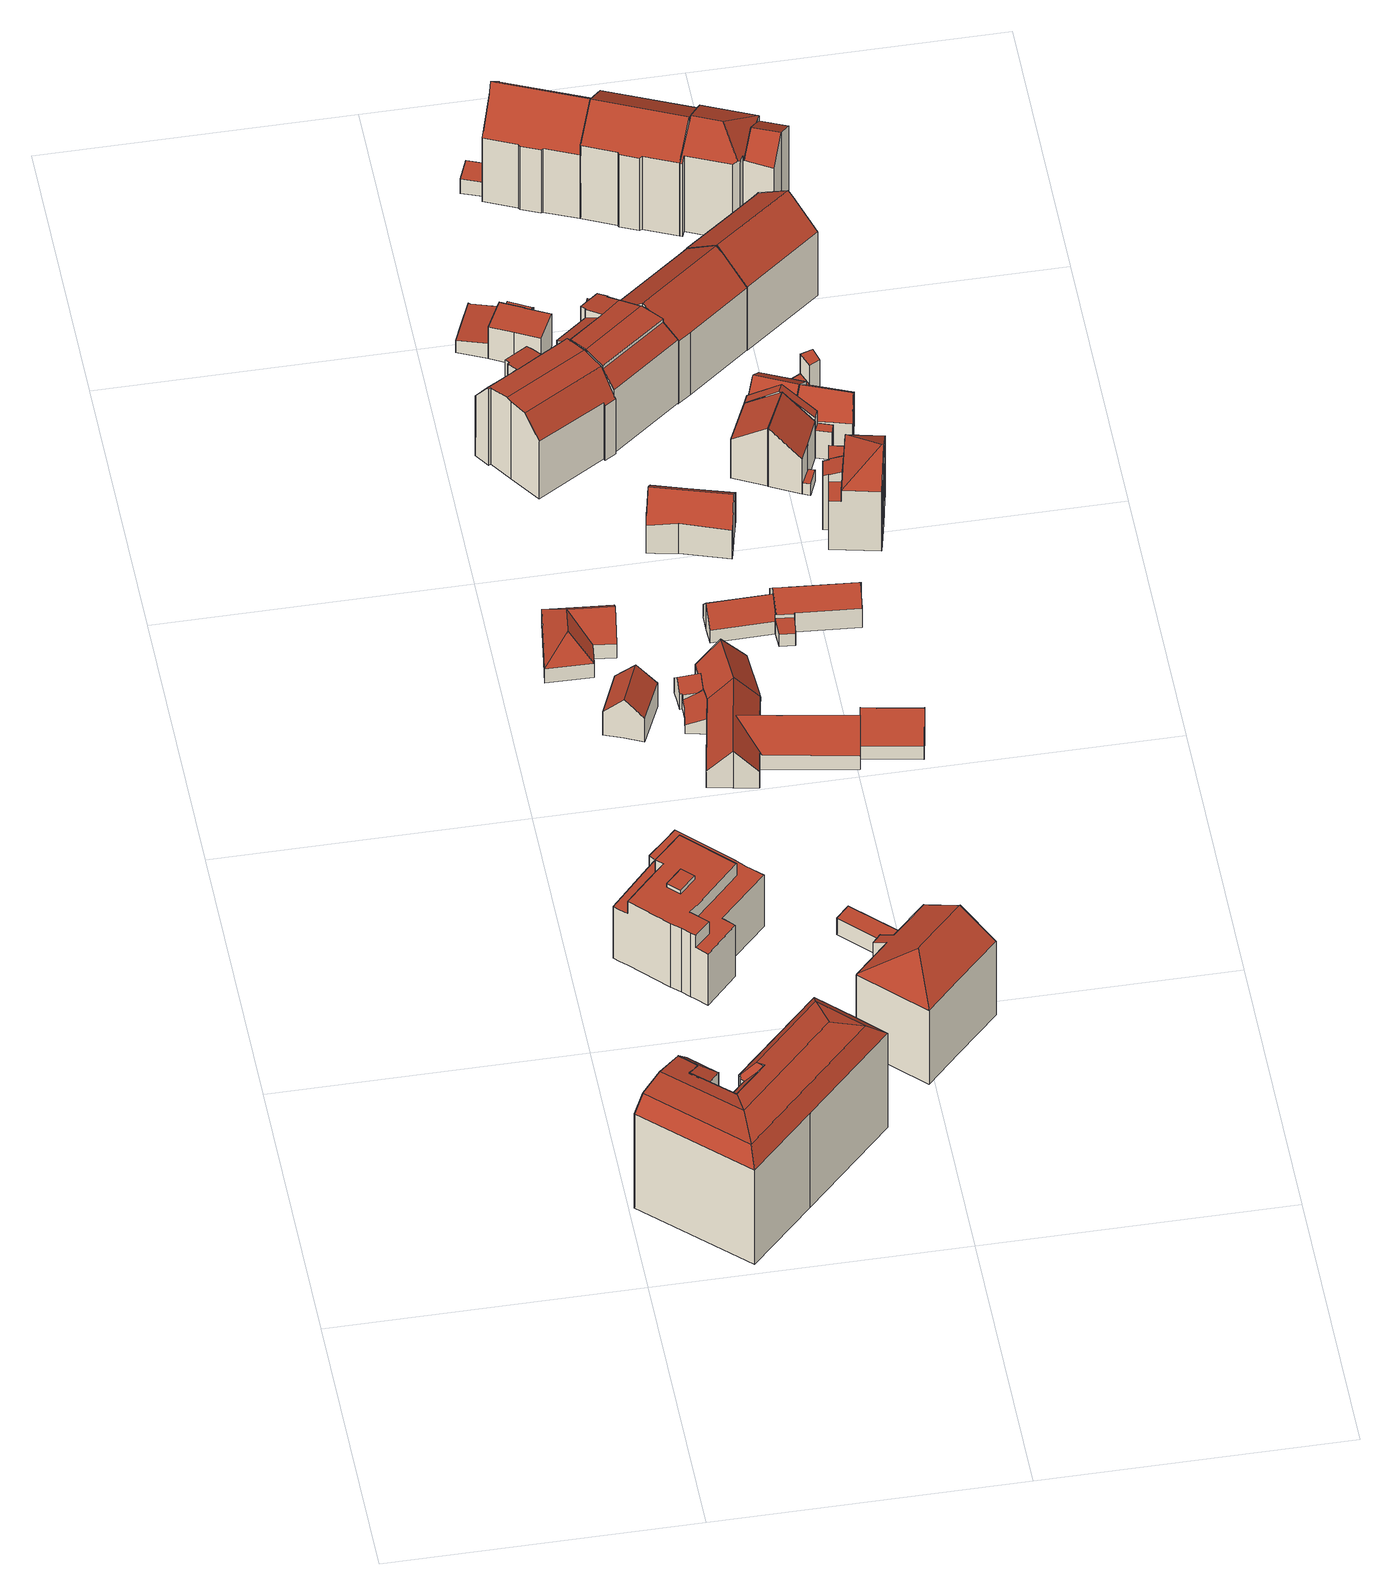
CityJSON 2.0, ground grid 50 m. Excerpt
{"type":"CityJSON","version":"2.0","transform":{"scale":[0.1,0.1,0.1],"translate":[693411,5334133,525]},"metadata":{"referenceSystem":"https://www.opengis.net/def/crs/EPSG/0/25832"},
"CityObjects":{
"building1":{"type":"Building","attributes":{"Gemeindeschluessel":"09162000","HoeheDach":"550.540","HoeheGrund":"527.041","Methode":"2000","NiedrigsteTraufeDesGebaeudes":"547.230","Geometrietyp2DReferenz":"3000","function":"31001_9998","roofType":"3400","measuredHeight":23.5,"storeysAboveGround":5},"geometry":[{"type":"MultiSurface","lod":"2","boundaries":[[[0,1,2,3]],[[4,5,6,7]],[[8,9,10,11,12,13,14,15,16,17,0,3,18]],[[19,20,21,22]],[[14,13,23,24,25]],[[26,24,23,27,7]],[[28,29,30,31]],[[16,15,32,33,34]],[[28,6,5,35,36,37,29]],[[3,2,38,18]],[[9,39,30,29,37,21,20,10]],[[40,41,19,22,35,4]],[[35,5,4]],[[13,12,42,27,23]],[[6,43,26,7]],[[44,45,2,1,46]],[[47,8,18,38]],[[19,41,11,10,20]],[[36,22,21,37]],[[46,34,33,48,44]],[[32,25,24,26,48,33]],[[1,0,17,46]],[[49,44,48,43,6,28]],[[8,47,39,9]],[[44,49,45]],[[14,25,32,15]],[[12,11,41,40,42]],[[35,22,36]],[[46,17,16,34]],[[30,39,47,31]],[[26,43,48]],[[45,49,28,31]],[[4,7,27,42,40]],[[47,38,2,45,31]]],"semantics":{"surfaces":[{"type":"WallSurface"},{"type":"GroundSurface"},{"type":"RoofSurface"}],"values":[0,0,1,2,0,2,2,0,2,0,0,2,0,0,0,2,0,0,0,2,2,0,2,0,2,0,0,0,0,2,0,2,2,2]}}]},
"building2":{"type":"Building","attributes":{"Gemeindeschluessel":"09162000","HoeheDach":"542.220","HoeheGrund":"527.710","Methode":"2000","NiedrigsteTraufeDesGebaeudes":"538.760","Geometrietyp2DReferenz":"3000","function":"31001_9998","roofType":"1000","measuredHeight":14.51,"storeysAboveGround":5},"geometry":[{"type":"MultiSurface","lod":"2","boundaries":[[[50,51,52,53,54,55]],[[56,57,58,59]],[[60,61,62,63]],[[64,65,66,67]],[[62,61,68,69]],[[70,71,72,73,74,65,64]],[[75,69,68,76]],[[77,78,79,80,81,82]],[[83,84,85,86]],[[87,88,89,90,83,86,56,59,91,92,93,94,73,72,95,96,97,98,99,100,79,78,77,52,51,50]],[[94,101,74,73]],[[53,52,77,82]],[[93,92,91,59,58,102,103,104]],[[105,66,65,74,101,104,103,102,58,57,85,84,106,107,108],[76,60,63,75]],[[109,110,111,105,108,88,87,50,55]],[[76,68,61,60]],[[80,79,100,112]],[[96,95,113,114,115,97]],[[116,98,97,115]],[[63,62,69,75]],[[115,114,113,71,70,64,67,111,110,109,55,54,53,82,81,80,112,117,116]],[[86,85,57,56]],[[113,95,72,71]],[[67,66,105,111]],[[99,98,116,117,112,100]],[[93,104,101,94]],[[108,107,106,84,83,90,89,88]]],"semantics":{"surfaces":[{"type":"WallSurface"},{"type":"RoofSurface"},{"type":"GroundSurface"}],"values":[0,0,0,0,1,0,0,0,0,1,0,0,0,1,0,0,0,0,0,0,2,0,0,0,0,0,0]}}]},
"building3":{"type":"Building","attributes":{"Gemeindeschluessel":"09162000","HoeheDach":"533.888","HoeheGrund":"525.730","Methode":"1000","NiedrigsteTraufeDesGebaeudes":"530.699","Geometrietyp2DReferenz":"3000","function":"31001_1000","roofType":"3100","measuredHeight":8.16,"storeysAboveGround":1},"geometry":[{"type":"MultiSurface","lod":"2","boundaries":[[[118,119,120,121]],[[122,123,124,118,121,125]],[[126,127,124,123]],[[123,122,125,128,129,126]],[[124,127,119,118]],[[119,127,126,129,128,120]],[[125,121,120,128]]],"semantics":{"surfaces":[{"type":"RoofSurface"},{"type":"WallSurface"},{"type":"GroundSurface"}],"values":[0,1,1,2,0,1,1]}}]},
"building4":{"type":"Building","attributes":{"name":"Üblacker Häusl","Gemeindeschluessel":"09162000","HoeheDach":"532.219","HoeheGrund":"525.440","Methode":"1000","NiedrigsteTraufeDesGebaeudes":"528.357","Geometrietyp2DReferenz":"3000","function":"31001_1000","roofType":"3200","measuredHeight":6.78,"storeysAboveGround":2},"geometry":[{"type":"MultiSurface","lod":"2","boundaries":[[[130,131,132,133,134,135]],[[136,137,138,139,140]],[[141,142,137,136]],[[138,143,144,145,146,132]],[[137,147,144,143,138]],[[146,145,148,149,133,132]],[[147,150,151,148,145,144]],[[151,150,142,141,135,134,133,149,148]],[[140,139,138,132,131,130]],[[136,140,130]],[[150,147,137,142]],[[141,136,130,135]]],"semantics":{"surfaces":[{"type":"WallSurface"},{"type":"RoofSurface"},{"type":"GroundSurface"}],"values":[0,1,0,1,1,0,0,2,1,1,0,0]}}]},
"building5":{"type":"Building","attributes":{"Gemeindeschluessel":"09162000","HoeheDach":"530.764","HoeheGrund":"525.730","Methode":"2000","NiedrigsteTraufeDesGebaeudes":"527.517","Geometrietyp2DReferenz":"3000","function":"51009_1610","roofType":"2100","measuredHeight":5.03},"geometry":[{"type":"MultiSurface","lod":"2","boundaries":[[[152,153,154,155,156,157]],[[158,159,160]],[[154,161,162,158,160,163,164,155]],[[158,162,165]],[[155,164,166,156]],[[167,168,169,170,163,160,159]],[[163,170,171,172,166,164]],[[173,174,175,165,162,161,176]],[[177,178,179,180,181,182]],[[168,167,180,179]],[[157,156,166,172]],[[183,184,175,174]],[[178,177,185,183,174,173,176,153,152,157,172,171,170,169,168,179]],[[176,161,154,153]],[[185,177,182,186,184,183]],[[186,182,181,180,167,159,158,165,175,184]]],"semantics":{"surfaces":[{"type":"WallSurface"},{"type":"RoofSurface"},{"type":"GroundSurface"}],"values":[0,0,1,0,1,0,0,0,0,0,0,0,2,0,0,1]}}]},
"building6":{"type":"Building","attributes":{"Gemeindeschluessel":"09162000","HoeheDach":"546.657","HoeheGrund":"527.030","Methode":"1000","NiedrigsteTraufeDesGebaeudes":"541.598","Geometrietyp2DReferenz":"3000","function":"31001_9998","roofType":"3200","measuredHeight":19.63,"storeysAboveGround":6},"geometry":[{"type":"MultiSurface","lod":"2","boundaries":[[[187,188,189,190,191,192,193,194,195,196,197,198,199,200,201]],[[202,203,201,200,199,204]],[[197,205,206,198]],[[207,208,209,210,192,191,190,189]],[[188,211,207,189]],[[188,187,201,203,212,211]],[[193,192,210,213,214,194]],[[211,215,208,207]],[[216,205,197,196,195,217]],[[198,206,204,199]],[[215,218,202,204,206,205,216,217,214,213,210,209,208]],[[211,212,203,202,218,215]],[[194,214,217,195]]],"semantics":{"surfaces":[{"type":"GroundSurface"},{"type":"WallSurface"},{"type":"RoofSurface"}],"values":[0,1,1,1,1,1,1,2,1,1,2,2,1]}}]},
"building7":{"type":"Building","attributes":{"Gemeindeschluessel":"09162000","HoeheDach":"530.745","HoeheGrund":"527.150","Methode":"1000","NiedrigsteTraufeDesGebaeudes":"530.745","Geometrietyp2DReferenz":"3000","function":"31001_2000","roofType":"1000","measuredHeight":3.6},"geometry":[{"type":"MultiSurface","lod":"2","boundaries":[[[219,220,221,222]],[[223,224,221,220]],[[219,225,226,223,220]],[[226,227,224,223]],[[228,222,221,224,227]],[[225,219,222,228,227,226]]],"semantics":{"surfaces":[{"type":"WallSurface"},{"type":"GroundSurface"},{"type":"RoofSurface"}],"values":[0,0,1,0,2,0]}}]},
"building8":{"type":"Building","attributes":{"Gemeindeschluessel":"09162000","HoeheDach":"542.871","HoeheGrund":"526.031","Methode":"2000","NiedrigsteTraufeDesGebaeudes":"537.784","Geometrietyp2DReferenz":"3000","function":"31001_1000","roofType":"3100","measuredHeight":16.84,"storeysAboveGround":3},"geometry":[{"type":"MultiSurface","lod":"2","boundaries":[[[229,230,231,232]],[[233,234,235,236]],[[237,238,239,240,241]],[[242,243,244,245]],[[246,238,237]],[[247,248,249,250,251,252]],[[253,254,255]],[[242,245,256,253,255,246,237,257,258]],[[259,260,230,229]],[[261,256,245,244,262,263]],[[241,257,237]],[[264,265,266,248,247]],[[243,242,258,267]],[[253,256,261]],[[268,233,236,252,251,239,238,254]],[[232,231,269,270]],[[268,254,253,261,263]],[[265,264,235,234,262,244,243,267,271,272,273,259,229,232,270]],[[255,254,238,246]],[[260,259,273,250,249]],[[272,271,257,241,240]],[[262,234,233,268,263]],[[257,271,267,258]],[[266,265,270,269]],[[266,269,231,230,260,249,248]],[[273,272,240,239,251,250]],[[235,264,247,252,236]]],"semantics":{"surfaces":[{"type":"WallSurface"},{"type":"RoofSurface"},{"type":"GroundSurface"}],"values":[0,0,1,0,0,1,0,1,0,0,0,0,0,0,1,0,1,2,0,0,0,0,0,0,1,0,0]}}]},
"building9":{"type":"Building","attributes":{"Gemeindeschluessel":"09162000","HoeheDach":"529.143","HoeheGrund":"525.800","Methode":"2000","NiedrigsteTraufeDesGebaeudes":"528.364","Geometrietyp2DReferenz":"3000","function":"31001_9998","roofType":"1000","measuredHeight":3.34,"storeysAboveGround":1},"geometry":[{"type":"MultiSurface","lod":"2","boundaries":[[[274,275,276,277,278,279,280]],[[281,276,275,282]],[[282,275,274,283]],[[277,276,281,284,285,278]],[[283,274,280,286]],[[282,283,286,287,285,284,281]],[[280,279,278,285,287,286]]],"semantics":{"surfaces":[{"type":"RoofSurface"},{"type":"WallSurface"},{"type":"GroundSurface"}],"values":[0,1,1,1,1,2,1]}}]},
"building10":{"type":"Building","attributes":{"Gemeindeschluessel":"09162000","HoeheDach":"533.691","HoeheGrund":"525.916","Methode":"2000","NiedrigsteTraufeDesGebaeudes":"528.949","Geometrietyp2DReferenz":"3000","function":"31001_3065","roofType":"3100","measuredHeight":7.78,"storeysAboveGround":1},"geometry":[{"type":"MultiSurface","lod":"2","boundaries":[[[288,289,290,291]],[[292,293,294,295]],[[296,297,298,299]],[[300,301,302,303,304,305,306,307,297,308]],[[309,310,311,312]],[[313,314,300,308]],[[315,316,317,318,319,320]],[[321,295,294,322,323]],[[291,310,309,324,288]],[[299,298,290,289]],[[325,326,327,328]],[[313,308,297,296]],[[302,301,329,323,322]],[[302,322,294,293,303]],[[312,311,315,320]],[[306,305,327,326,317,316]],[[330,328,327,305,304]],[[301,300,314,331,329]],[[329,331,332,321,323]],[[306,291,290,298,297,307]],[[318,317,326,325]],[[321,332,331,314,313,296,299,289,288,324,309,312,320,319,318,325,328,330,292,295]],[[293,292,330,304,303]],[[291,306,316,315,311,310]]],"semantics":{"surfaces":[{"type":"WallSurface"},{"type":"RoofSurface"},{"type":"GroundSurface"}],"values":[0,0,0,1,0,0,0,0,0,0,0,0,1,1,0,1,0,0,0,1,0,2,0,1]}}]},
"building11":{"type":"Building","attributes":{"Gemeindeschluessel":"09162000","HoeheDach":"532.690","HoeheGrund":"525.760","Methode":"2000","NiedrigsteTraufeDesGebaeudes":"528.670","Geometrietyp2DReferenz":"3000","function":"31001_1000","roofType":"1000","measuredHeight":6.93,"storeysAboveGround":1},"geometry":[{"type":"MultiSurface","lod":"2","boundaries":[[[333,334,335,281,282]],[[336,337,338,339,340,341,342]],[[343,344,345,346]],[[346,345,347,348]],[[283,349,333,282]],[[334,333,341,340]],[[350,347,345,344,342,341,333,349]],[[340,339,351,335,334]],[[336,342,344,343]],[[348,347,350,352]],[[348,352,283,282,281,353,338,337,336,343,346]],[[281,335,351,353]],[[353,351,339,338]],[[352,350,349,283]]],"semantics":{"surfaces":[{"type":"WallSurface"},{"type":"RoofSurface"},{"type":"GroundSurface"}],"values":[0,0,0,0,0,0,1,1,0,0,2,0,0,0]}}]},
"building12":{"type":"Building","attributes":{"Gemeindeschluessel":"09162000","HoeheDach":"528.672","HoeheGrund":"525.896","Methode":"2000","NiedrigsteTraufeDesGebaeudes":"528.672","Geometrietyp2DReferenz":"3000","function":"51009_1610","roofType":"1000","measuredHeight":2.78},"geometry":[{"type":"MultiSurface","lod":"2","boundaries":[[[354,339,355,356]],[[356,355,357,358]],[[359,354,356,358]],[[359,360,339,354]],[[357,355,339,360]],[[358,357,360,359]]],"semantics":{"surfaces":[{"type":"WallSurface"},{"type":"GroundSurface"},{"type":"RoofSurface"}],"values":[0,0,1,0,2,0]}}]},
"building13":{"type":"Building","attributes":{"Gemeindeschluessel":"09162000","HoeheDach":"531.641","HoeheGrund":"525.830","Methode":"1000","NiedrigsteTraufeDesGebaeudes":"528.480","Geometrietyp2DReferenz":"3000","function":"31001_1000","roofType":"3100","measuredHeight":5.81,"storeysAboveGround":1},"geometry":[{"type":"MultiSurface","lod":"2","boundaries":[[[361,362,363,364,365,366]],[[367,368,369,370]],[[363,362,371,372,367,370,364]],[[362,361,373,371]],[[366,365,369,368]],[[371,373,374,372]],[[372,374,368,367]],[[370,369,365,364]],[[373,361,366,368,374]]],"semantics":{"surfaces":[{"type":"WallSurface"},{"type":"GroundSurface"},{"type":"RoofSurface"}],"values":[0,0,1,0,2,0,0,0,2]}}]},
"building14":{"type":"Building","attributes":{"Gemeindeschluessel":"09162000","HoeheDach":"535.910","HoeheGrund":"526.020","Methode":"1000","NiedrigsteTraufeDesGebaeudes":"531.924","Geometrietyp2DReferenz":"3000","function":"31001_9998","roofType":"3100","measuredHeight":9.89,"storeysAboveGround":2},"geometry":[{"type":"MultiSurface","lod":"2","boundaries":[[[375,376,377,378,379,380]],[[381,382,383,384]],[[385,386,387,388]],[[384,383,389,390]],[[390,389,391,392]],[[393,394,382,381]],[[395,396,394,393,397,398]],[[392,399,400,385,388,401,380,379,378,398,397,393,381,384,390]],[[378,377,395,398]],[[401,388,387,402,375,380]],[[403,400,399,392,391,404]],[[402,387,386,403,404,396,395,377,376,375]],[[400,403,386,385]],[[404,391,389,383,382,394,396]]],"semantics":{"surfaces":[{"type":"WallSurface"},{"type":"GroundSurface"},{"type":"RoofSurface"}],"values":[0,0,0,0,0,0,0,1,0,0,0,2,0,2]}}]},
"building15":{"type":"Building","attributes":{"Gemeindeschluessel":"09162000","HoeheDach":"543.410","HoeheGrund":"526.010","Methode":"2000","NiedrigsteTraufeDesGebaeudes":"539.625","Geometrietyp2DReferenz":"3000","function":"31001_1000","roofType":"3100","measuredHeight":17.4,"storeysAboveGround":3},"geometry":[{"type":"MultiSurface","lod":"2","boundaries":[[[405,406,407,408,409,410]],[[259,411,412,413,414,415]],[[416,417,418,419]],[[420,259,415,421,406,405,273]],[[422,409,408,423,424,425,419,418]],[[426,427,428,429]],[[410,409,422,430,431]],[[429,428,432,433,434,435,272]],[[436,437,438,439]],[[407,440,413,412,441,423,408]],[[434,433,437,436]],[[426,431,430,427]],[[440,407,406,421]],[[433,432,430,422,418,417,438,437]],[[427,430,432,428]],[[411,259,420,273,442,443,272,435,434,436,439,416,419,425,424,423,441,412]],[[443,442,273,405,410,431,426,429,272]],[[415,414,413,440,421]],[[439,438,417,416]]],"semantics":{"surfaces":[{"type":"RoofSurface"},{"type":"WallSurface"},{"type":"GroundSurface"}],"values":[0,1,1,1,1,0,0,1,1,1,1,1,1,0,1,2,1,0,1]}}]},
"building16":{"type":"Building","attributes":{"Gemeindeschluessel":"09162000","HoeheDach":"528.780","HoeheGrund":"525.741","Methode":"2000","NiedrigsteTraufeDesGebaeudes":"528.780","Geometrietyp2DReferenz":"3000","function":"31001_2000","roofType":"1000","measuredHeight":3.04,"storeysAboveGround":1},"geometry":[{"type":"MultiSurface","lod":"2","boundaries":[[[444,445,446,447]],[[448,449,445,444]],[[447,450,448,444]],[[445,449,451,446]],[[447,446,451,450]],[[450,451,449,448]]],"semantics":{"surfaces":[{"type":"WallSurface"},{"type":"GroundSurface"},{"type":"RoofSurface"}],"values":[0,0,1,2,0,0]}}]},
"building17":{"type":"Building","attributes":{"Gemeindeschluessel":"09162000","HoeheDach":"531.723","HoeheGrund":"526.110","Methode":"1000","NiedrigsteTraufeDesGebaeudes":"528.887","Geometrietyp2DReferenz":"3000","function":"51009_1610","roofType":"2100","measuredHeight":5.61},"geometry":[{"type":"MultiSurface","lod":"2","boundaries":[[[452,453,454,455,456,457]],[[456,458,459,457]],[[455,460,458,456]],[[457,459,461,452]],[[453,462,463,454]],[[459,458,460,463,462,461]],[[452,461,462,453]],[[454,463,460,455]]],"semantics":{"surfaces":[{"type":"GroundSurface"},{"type":"WallSurface"},{"type":"RoofSurface"}],"values":[0,1,1,1,1,2,1,1]}}]},
"building18":{"type":"Building","attributes":{"Gemeindeschluessel":"09162000","HoeheDach":"528.136","HoeheGrund":"525.790","Methode":"1000","NiedrigsteTraufeDesGebaeudes":"528.136","Geometrietyp2DReferenz":"3000","function":"31001_2000","roofType":"1000","measuredHeight":2.35},"geometry":[{"type":"MultiSurface","lod":"2","boundaries":[[[464,465,466,467]],[[468,469,464,467]],[[468,470,471,469]],[[466,465,471,470]],[[469,471,465,464]],[[467,466,470,468]]],"semantics":{"surfaces":[{"type":"WallSurface"},{"type":"GroundSurface"},{"type":"RoofSurface"}],"values":[0,1,0,2,0,0]}}]},
"building19":{"type":"Building","attributes":{"Gemeindeschluessel":"09162000","HoeheDach":"528.518","HoeheGrund":"525.850","Methode":"1000","NiedrigsteTraufeDesGebaeudes":"528.107","Geometrietyp2DReferenz":"3000","function":"31001_2000","roofType":"1000","measuredHeight":2.67},"geometry":[{"type":"MultiSurface","lod":"2","boundaries":[[[472,473,474,475,476]],[[477,478,479,480,481]],[[473,481,480,474]],[[481,473,472,477]],[[476,475,474,480,479,478]],[[477,472,476,478]]],"semantics":{"surfaces":[{"type":"RoofSurface"},{"type":"GroundSurface"},{"type":"WallSurface"}],"values":[0,1,2,2,2,2]}}]},
"building20":{"type":"Building","attributes":{"Gemeindeschluessel":"09162000","HoeheDach":"532.795","HoeheGrund":"525.870","Methode":"1000","NiedrigsteTraufeDesGebaeudes":"528.518","Geometrietyp2DReferenz":"3000","function":"31001_1000","roofType":"3100","measuredHeight":6.92,"storeysAboveGround":1},"geometry":[{"type":"MultiSurface","lod":"2","boundaries":[[[482,483,484,485,486,487,488]],[[489,490,491,492]],[[493,494,495,496,497,498]],[[485,484,499,500]],[[483,482,501,502]],[[503,504,493,498]],[[505,506,491,490,507,508,495,494]],[[509,510,511,492,491,506]],[[508,507,512,513,496,495]],[[514,510,509,515,488,487]],[[512,507,490,489]],[[499,502,501,504,503,500]],[[489,492,511,510,514,487,486,485,500,503,498,497,496,513,512]],[[482,488,515,509,506,505,494,493,504,501]],[[484,483,502,499]]],"semantics":{"surfaces":[{"type":"WallSurface"},{"type":"RoofSurface"},{"type":"GroundSurface"}],"values":[0,0,0,0,0,0,1,0,0,0,0,0,2,1,1]}}]},
"building21":{"type":"Building","attributes":{"Gemeindeschluessel":"09162000","HoeheDach":"545.510","HoeheGrund":"525.624","Methode":"2000","NiedrigsteTraufeDesGebaeudes":"539.157","Geometrietyp2DReferenz":"3000","function":"31001_1000","roofType":"3100","measuredHeight":19.89,"storeysAboveGround":5},"geometry":[{"type":"MultiSurface","lod":"2","boundaries":[[[516,517,518,519,520,521,522,523,524,525]],[[521,526,527,528,529,522]],[[530,525,524,531]],[[532,533,534,535,536,537,538,539,540,541,530,531]],[[535,527,526,536]],[[537,520,519,538]],[[541,516,525,530]],[[539,518,517,540]],[[531,524,523,532]],[[536,526,521,520,537]],[[533,529,528,534]],[[532,523,522,529,533]],[[538,519,518,539]],[[534,528,527,535]],[[540,517,516,541]]],"semantics":{"surfaces":[{"type":"RoofSurface"},{"type":"WallSurface"},{"type":"GroundSurface"}],"values":[0,0,1,2,1,1,1,1,1,1,1,1,1,1,1]}}]},
"building22":{"type":"Building","attributes":{"Gemeindeschluessel":"09162000","HoeheDach":"544.142","HoeheGrund":"525.700","Methode":"1000","NiedrigsteTraufeDesGebaeudes":"539.069","Geometrietyp2DReferenz":"3000","function":"31001_1000","roofType":"3100","measuredHeight":18.44,"storeysAboveGround":4},"geometry":[{"type":"MultiSurface","lod":"2","boundaries":[[[542,543,544,545]],[[546,547,548,549,550,551]],[[546,551,552]],[[553,554,555,556]],[[557,542,545,558,559,560,553,556,561,562,563,550,549,548]],[[564,565,566,563,562,561]],[[556,555,564,561]],[[545,544,567,558]],[[567,552,551,566,565,564,555,554,568,569]],[[557,570,543,542]],[[559,569,568,560]],[[548,547,570,557]],[[558,567,569,559]],[[563,566,551,550]],[[544,543,570,547,546,552,567]],[[560,568,554,553]]],"semantics":{"surfaces":[{"type":"WallSurface"},{"type":"RoofSurface"},{"type":"GroundSurface"}],"values":[0,0,1,0,2,0,0,0,1,0,0,0,0,0,1,0]}}]},
"building23":{"type":"Building","attributes":{"Gemeindeschluessel":"09162000","HoeheDach":"538.531","HoeheGrund":"526.060","Methode":"2000","NiedrigsteTraufeDesGebaeudes":"534.365","Geometrietyp2DReferenz":"3000","function":"31001_1000","roofType":"2100","measuredHeight":12.47},"geometry":[{"type":"MultiSurface","lod":"2","boundaries":[[[571,572,573,574]],[[575,574,573,576]],[[577,578,575,576]],[[577,572,571,578]],[[578,571,574,575]],[[577,576,573,572]]],"semantics":{"surfaces":[{"type":"WallSurface"},{"type":"RoofSurface"},{"type":"GroundSurface"}],"values":[0,0,0,0,1,2]}}]},
"building24":{"type":"Building","attributes":{"Gemeindeschluessel":"09162000","HoeheDach":"538.494","HoeheGrund":"525.860","Methode":"2000","NiedrigsteTraufeDesGebaeudes":"533.510","Geometrietyp2DReferenz":"3000","function":"31001_1000","roofType":"2100","measuredHeight":12.63,"storeysAboveGround":3},"geometry":[{"type":"MultiSurface","lod":"2","boundaries":[[[579,580,571,581]],[[582,583,580,579]],[[581,571,584,585]],[[585,584,586,587]],[[580,583,586,584,571]],[[587,586,583,582]],[[582,579,581,585,587]]],"semantics":{"surfaces":[{"type":"WallSurface"},{"type":"RoofSurface"},{"type":"GroundSurface"}],"values":[0,0,0,0,1,0,2]}}]},
"building25":{"type":"Building","attributes":{"Gemeindeschluessel":"09162000","HoeheDach":"528.349","HoeheGrund":"525.911","Methode":"2000","NiedrigsteTraufeDesGebaeudes":"528.349","Geometrietyp2DReferenz":"3000","function":"31001_2000","roofType":"1000","measuredHeight":2.44},"geometry":[{"type":"MultiSurface","lod":"2","boundaries":[[[588,589,590,591]],[[587,590,589,592]],[[582,587,592,593]],[[582,591,590,587]],[[593,588,591,582]],[[592,589,588,593]]],"semantics":{"surfaces":[{"type":"RoofSurface"},{"type":"WallSurface"},{"type":"GroundSurface"}],"values":[0,1,2,1,1,1]}}]},
"building26":{"type":"Building","attributes":{"Gemeindeschluessel":"09162000","HoeheDach":"538.520","HoeheGrund":"525.920","Methode":"2000","NiedrigsteTraufeDesGebaeudes":"534.367","Geometrietyp2DReferenz":"3000","function":"31001_1000","roofType":"3100","measuredHeight":12.6},"geometry":[{"type":"MultiSurface","lod":"2","boundaries":[[[594,595,596,597,598,599]],[[599,598,600,574]],[[601,574,600,602]],[[603,581,585,595,594,599,574,601]],[[585,581,603,601,602,604,605,606]],[[598,597,605,604,602,600]],[[606,596,595,585]],[[605,597,596,606]]],"semantics":{"surfaces":[{"type":"RoofSurface"},{"type":"WallSurface"},{"type":"GroundSurface"}],"values":[0,0,1,1,2,1,1,1]}}]},
"building27":{"type":"Building","attributes":{"Gemeindeschluessel":"09162000","HoeheDach":"535.459","HoeheGrund":"525.910","Methode":"1000","NiedrigsteTraufeDesGebaeudes":"532.647","Geometrietyp2DReferenz":"3000","function":"31001_1000","roofType":"3100","measuredHeight":9.55,"storeysAboveGround":3},"geometry":[{"type":"MultiSurface","lod":"2","boundaries":[[[607,608,609,610]],[[611,607,610,612,613]],[[602,613,612,614]],[[605,611,613,602]],[[612,610,609,615,616,614]],[[611,605,617,618,608,607]],[[615,609,608,618]],[[617,605,602,614,616,615,618]]],"semantics":{"surfaces":[{"type":"RoofSurface"},{"type":"WallSurface"},{"type":"GroundSurface"}],"values":[0,0,1,1,1,1,1,2]}}]},
"building28":{"type":"Building","attributes":{"Gemeindeschluessel":"09162000","HoeheDach":"542.930","HoeheGrund":"525.930","Methode":"2000","NiedrigsteTraufeDesGebaeudes":"536.410","Geometrietyp2DReferenz":"3000","function":"31001_1000","roofType":"3200","measuredHeight":17,"storeysAboveGround":4},"geometry":[{"type":"MultiSurface","lod":"2","boundaries":[[[619,620,621,622]],[[623,624,625,626]],[[627,628,629,630]],[[631,632,624,623]],[[633,634,620,619]],[[631,635,636,637,632]],[[633,638,639,640,641,634]],[[642,643,641,640]],[[622,621,644,645]],[[646,647,648,649,650,651,652]],[[631,623,626,638,633,619,622,645,647,646,635]],[[653,642,640,639]],[[634,641,643,629,628,644,621,620]],[[654,655,656,651,650]],[[638,626,625,655,654,653,639]],[[625,624,632,637,656,655]],[[656,637,636,652,651]],[[630,649,648,627]],[[647,645,644,628,627,648]],[[646,652,636,635]],[[654,650,649,630,629,643,642,653]]],"semantics":{"surfaces":[{"type":"WallSurface"},{"type":"GroundSurface"},{"type":"RoofSurface"}],"values":[0,0,0,0,0,0,0,0,0,0,1,2,2,2,0,2,2,2,0,0,0]}}]},
"building29":{"type":"Building","attributes":{"Gemeindeschluessel":"09162000","HoeheDach":"545.501","HoeheGrund":"525.620","Methode":"1000","NiedrigsteTraufeDesGebaeudes":"541.213","Geometrietyp2DReferenz":"3000","function":"31001_1000","roofType":"3100","measuredHeight":19.88,"storeysAboveGround":5},"geometry":[{"type":"MultiSurface","lod":"2","boundaries":[[[657,658,659,660]],[[657,660,661,662,663,664,665,666,537,667,536,535,668]],[[665,669,670,666]],[[663,671,672,664]],[[670,669,672,671,673,674,521,675]],[[675,521,526,536,667,537]],[[668,676,658,657]],[[673,662,661,660,659,674]],[[662,673,671,663]],[[536,526,677,535]],[[535,677,676,668]],[[674,659,658,676,677,526,521]],[[666,670,675,537]],[[664,672,669,665]]],"semantics":{"surfaces":[{"type":"WallSurface"},{"type":"GroundSurface"},{"type":"RoofSurface"}],"values":[0,1,0,0,2,0,0,0,0,0,0,2,0,0]}}]},
"building30":{"type":"Building","attributes":{"Gemeindeschluessel":"09162000","HoeheDach":"531.841","HoeheGrund":"525.841","Methode":"3220","NiedrigsteTraufeDesGebaeudes":"531.841","Geometrietyp2DReferenz":"3000","function":"31001_2000","roofType":"9999","measuredHeight":6},"geometry":[{"type":"MultiSurface","lod":"2","boundaries":[[[678,679,680,681]],[[682,683,684,679,678]],[[684,683,685,686]],[[682,678,681,687]],[[679,684,686,680]],[[681,680,686,685,687]],[[683,682,687,685]]],"semantics":{"surfaces":[{"type":"WallSurface"},{"type":"RoofSurface"},{"type":"GroundSurface"}],"values":[0,1,0,0,0,2,0]}}]},
"building31":{"type":"Building","attributes":{"Gemeindeschluessel":"09162000","HoeheDach":"527.776","HoeheGrund":"525.842","Methode":"2000","NiedrigsteTraufeDesGebaeudes":"527.517","Geometrietyp2DReferenz":"3000","function":"31001_2000","roofType":"1000","measuredHeight":1.93},"geometry":[{"type":"MultiSurface","lod":"2","boundaries":[[[688,689,690,691]],[[692,691,690,693]],[[693,690,689,694]],[[694,695,692,693]],[[688,695,694,689]],[[695,688,691,692]]],"semantics":{"surfaces":[{"type":"RoofSurface"},{"type":"WallSurface"},{"type":"GroundSurface"}],"values":[0,1,1,2,1,1]}}]},
"building32":{"type":"Building","attributes":{"Gemeindeschluessel":"09162000","HoeheDach":"535.723","HoeheGrund":"525.890","Methode":"1000","NiedrigsteTraufeDesGebaeudes":"532.104","Geometrietyp2DReferenz":"3000","function":"31001_1000","roofType":"3100","measuredHeight":9.83,"storeysAboveGround":3},"geometry":[{"type":"MultiSurface","lod":"2","boundaries":[[[696,697,698,699,700,701,702,703,704]],[[705,706,707,708,618,709]],[[707,706,710,711]],[[606,696,704,605]],[[700,712,713,714,711,710,715,701]],[[702,701,715,710,706,705,709,716,703]],[[714,713,712,717,718,719,606,605,720,618,708,707,711]],[[704,703,716,709,618,720,605]],[[712,700,699,717]],[[719,718,717,699,698,697,696,606]]],"semantics":{"surfaces":[{"type":"RoofSurface"},{"type":"WallSurface"},{"type":"GroundSurface"}],"values":[0,1,1,1,1,0,2,1,1,1]}}]},
"building33":{"type":"Building","attributes":{"Gemeindeschluessel":"09162000","HoeheDach":"527.620","HoeheGrund":"525.842","Methode":"2000","NiedrigsteTraufeDesGebaeudes":"527.620","Geometrietyp2DReferenz":"3000","function":"31001_2000","roofType":"1000","measuredHeight":1.78},"geometry":[{"type":"MultiSurface","lod":"2","boundaries":[[[694,721,722,723]],[[724,722,721,725]],[[726,724,725,695]],[[723,726,695,694]],[[724,726,723,722]],[[695,725,721,694]]],"semantics":{"surfaces":[{"type":"WallSurface"},{"type":"RoofSurface"},{"type":"GroundSurface"}],"values":[0,1,0,2,0,0]}}]},
"building34":{"type":"Building","attributes":{"Gemeindeschluessel":"09162000","HoeheDach":"531.847","HoeheGrund":"525.847","Methode":"3220","NiedrigsteTraufeDesGebaeudes":"531.847","Geometrietyp2DReferenz":"3000","function":"31001_2000","roofType":"9999","measuredHeight":6},"geometry":[{"type":"MultiSurface","lod":"2","boundaries":[[[727,728,729,730]],[[727,730,731,723]],[[730,729,732,731]],[[728,727,723,726]],[[729,728,726,732]],[[731,732,726,723]]],"semantics":{"surfaces":[{"type":"RoofSurface"},{"type":"WallSurface"},{"type":"GroundSurface"}],"values":[0,1,1,1,1,2]}}]},
"building35":{"type":"Building","attributes":{"Gemeindeschluessel":"09162000","HoeheDach":"544.150","HoeheGrund":"525.600","Methode":"1000","NiedrigsteTraufeDesGebaeudes":"539.229","Geometrietyp2DReferenz":"3000","function":"31001_1000","roofType":"3100","measuredHeight":18.55,"storeysAboveGround":4},"geometry":[{"type":"MultiSurface","lod":"2","boundaries":[[[733,734,735,736]],[[736,735,737,738]],[[739,740,741,742]],[[743,744,745,746]],[[747,748,551,749]],[[750,737,735,734,741,740,751]],[[747,749,752,753,739,742,733,736,738,743,746]],[[746,745,748,747]],[[742,741,734,733]],[[744,743,738,737]],[[551,748,745,744,737,750]],[[752,749,551,750,751,753]],[[753,751,740,739]]],"semantics":{"surfaces":[{"type":"WallSurface"},{"type":"RoofSurface"},{"type":"GroundSurface"}],"values":[0,0,0,0,0,1,2,0,0,0,1,0,0]}}]},
"building36":{"type":"Building","attributes":{"Gemeindeschluessel":"09162000","HoeheDach":"545.230","HoeheGrund":"525.610","Methode":"2000","NiedrigsteTraufeDesGebaeudes":"540.843","Geometrietyp2DReferenz":"3000","function":"31001_1000","roofType":"3200","measuredHeight":19.62,"storeysAboveGround":5},"geometry":[{"type":"MultiSurface","lod":"2","boundaries":[[[754,755,756,757,758,759]],[[760,761,762,755,754]],[[763,764,765,660,766,662]],[[759,758,767,768]],[[769,770,771,772,773,774]],[[771,770,763,662]],[[770,769,774,775,776,777,778,765,764,763]],[[776,779,780,781,768,767,758,782,783,777]],[[784,756,755,762]],[[785,786,787,779,776,775]],[[762,761,788,789,787,786,785,773,772,771,662,766,660,790,657,668,791,792,784]],[[765,778,793,657,790,660]],[[757,782,758]],[[760,754,759,768,794]],[[783,782,757,756,784,792,791,668,795]],[[657,793,795,668]],[[788,761,760,794,781,780,789]],[[768,781,794]],[[789,780,779,787]],[[777,783,795,793,778]],[[785,775,774,773]]],"semantics":{"surfaces":[{"type":"RoofSurface"},{"type":"WallSurface"},{"type":"GroundSurface"}],"values":[0,1,1,1,1,1,0,0,1,1,2,1,1,0,1,1,1,1,1,0,1]}}]}
},
"vertices":[
[368,296,20],[368,296,223],[411,253,223],[411,253,20],[98,198,248],[98,198,251],[160,141,251],[160,141,248],[164,5,20],[6,153,20],[104,256,20],[146,217,20],[129,199,20],[160,171,20],[181,192,20],[176,197,20],[175,206,20],[315,347,20],[267,108,20],[145,217,223],[104,256,223],[88,239,248],[114,214,248],[160,171,224],[180,191,223],[181,192,224],[212,193,248],[159,171,222],[164,101,255],[54,204,255],[22,170,248],[164,36,248],[176,197,224],[176,201,228],[175,206,223],[107,207,248],[114,214,246],[88,239,246],[267,108,223],[6,153,223],[130,200,222],[146,217,223],[129,199,223],[212,193,251],[312,314,248],[377,250,248],[315,347,223],[164,5,223],[202,203,248],[323,261,255],
[65,669,138],[130,739,138],[144,754,138],[144,754,27],[130,739,27],[65,669,27],[185,774,138],[185,774,164],[259,700,164],[259,700,138],[191,678,164],[191,678,172],[165,652,172],[165,652,164],[165,569,27],[165,569,164],[154,580,164],[154,580,27],[173,696,172],[147,670,172],[172,562,27],[188,545,27],[188,545,138],[172,562,138],[172,562,164],[147,670,164],[173,696,164],[137,765,138],[166,793,138],[184,811,138],[184,811,27],[166,793,27],[137,765,27],[151,719,138],[151,719,164],[140,729,164],[140,729,138],[73,660,138],[84,650,138],[108,676,138],[125,693,138],[214,654,138],[189,628,138],[172,612,138],[197,587,138],[239,598,138],[224,614,138],[222,615,138],[300,694,138],[276,717,138],[262,733,138],[197,587,164],[214,654,164],[189,628,164],[172,612,164],[139,594,164],[125,693,164],[108,676,164],[84,650,164],[73,660,27],[84,650,27],[139,594,27],[262,733,27],[239,598,27],[224,614,27],[222,615,27],[300,694,27],[276,717,27],
[165,1139,89],[195,1209,89],[165,1222,57],[134,1151,57],[165,1139,7],[194,1126,7],[194,1126,58],[134,1151,7],[226,1196,7],[226,1196,57],[165,1222,7],[195,1209,7],
[68,1277,34],[74,1321,34],[85,1401,34],[85,1401,4],[74,1321,4],[68,1277,4],[143,1275,34],[148,1314,34],[116,1358,72],[111,1317,72],[110,1313,72],[143,1275,4],[148,1314,4],[154,1354,72],[189,1351,72],[194,1391,34],[159,1394,34],[184,1310,34],[194,1391,4],[159,1394,4],[184,1310,4],[189,1351,4],
[257,1202,7],[258,1184,7],[258,1184,40],[257,1202,58],[256,1220,39],[256,1220,7],[285,1184,38],[294,1185,42],[294,1185,38],[261,1184,40],[262,1183,38],[294,1186,39],[293,1204,58],[262,1183,28],[292,1222,39],[295,1176,42],[295,1176,7],[294,1185,7],[294,1186,7],[293,1204,7],[292,1222,7],[262,1183,7],[262,1164,7],[262,1164,28],[261,1184,7],[289,1126,7],[289,1129,7],[296,1163,7],[296,1163,42],[289,1129,39],[289,1126,39],[257,1133,7],[257,1133,25],[279,1128,7],[279,1128,35],
[543,387,20],[488,331,20],[393,424,20],[394,425,20],[448,480,20],[450,482,20],[449,483,20],[432,499,20],[446,514,20],[463,497,20],[464,497,20],[519,551,20],[564,507,20],[566,505,20],[613,457,20],[566,505,217],[613,457,179],[564,507,215],[464,497,180],[519,551,180],[393,424,179],[394,425,180],[448,480,180],[450,482,180],[488,331,179],[543,387,179],[449,483,179],[432,499,166],[488,426,217],[463,497,179],[446,514,166],[495,434,217],
[493,577,21],[515,600,21],[515,600,57],[493,577,57],[427,686,21],[427,686,57],[473,597,21],[406,664,21],[406,664,57],[473,597,57],
[256,1726,10],[256,1726,128],[238,1715,128],[238,1715,10],[63,1735,174],[63,1735,10],[67,1738,10],[67,1738,174],[155,1798,170],[156,1795,174],[198,1820,174],[186,1840,141],[144,1815,141],[100,1802,164],[100,1802,10],[105,1793,10],[105,1793,166],[156,1795,170],[92,1701,178],[109,1677,174],[239,1754,174],[222,1781,178],[219,1787,179],[87,1709,179],[113,1773,170],[115,1770,174],[115,1770,170],[102,1791,166],[144,1815,166],[137,1824,164],[254,1728,10],[254,1728,132],[102,1791,140],[47,1759,10],[47,1759,139],[92,1701,10],[126,1653,10],[126,1653,134],[137,1824,10],[61,1739,174],[236,1718,132],[236,1718,10],[144,1815,10],[186,1840,10],[222,1781,10],
[102,1958,41],[127,2006,41],[138,2029,41],[91,2051,34],[88,2053,34],[69,2010,34],[56,1979,34],[138,2029,8],[127,2006,8],[102,1958,8],[91,2051,8],[88,2053,8],[56,1979,8],[69,2010,8],
[296,1163,9],[289,1126,9],[289,1126,42],[296,1163,43],[517,1089,9],[517,1089,40],[516,1083,47],[516,1083,9],[308,1006,9],[308,1006,87],[268,1014,43],[268,1014,9],[354,1037,43],[357,1037,40],[325,1084,84],[371,1116,40],[368,1116,43],[376,1154,43],[336,1159,87],[315,1044,87],[347,999,43],[294,1186,9],[294,1186,42],[292,1222,42],[292,1222,9],[347,999,9],[354,1037,9],[291,1239,42],[331,1242,87],[371,1244,42],[371,1244,9],[331,1242,9],[291,1239,9],[510,1049,9],[510,1050,84],[510,1049,83],[295,1176,9],[376,1164,9],[376,1164,42],[376,1157,42],[376,1157,9],[503,1010,39],[368,1116,9],[503,1010,9],[506,1030,9],
[127,2006,77],[127,2006,37],[138,2029,37],[162,1988,8],[163,1988,8],[181,2025,8],[181,2025,37],[163,1988,37],[163,1988,77],[162,1988,77],[163,1987,8],[163,1987,77],[201,1968,77],[201,1968,8],[176,1920,77],[176,1920,8],[102,1958,77],[138,1939,77],[146,2044,37],[138,1939,8],[146,2044,8],
[181,2025,9],[183,2024,37],[183,2024,9],[164,1987,37],[164,1987,9],[162,1988,9],[162,1988,37],
[428,1314,35],[428,1314,8],[428,1342,8],[428,1370,8],[428,1370,35],[428,1342,66],[326,1340,8],[326,1340,66],[326,1368,35],[326,1368,8],[427,1314,8],[327,1312,8],[427,1314,35],[327,1312,35],
[265,1513,69],[265,1514,71],[267,1526,81],[267,1526,10],[265,1514,10],[265,1513,10],[285,1594,10],[285,1594,71],[339,1577,71],[339,1577,10],[390,1478,10],[390,1478,72],[313,1504,74],[313,1504,10],[409,1556,71],[409,1556,10],[404,1537,89],[404,1537,10],[279,1571,10],[279,1571,93],[268,1529,85],[275,1554,109],[275,1554,10],[268,1529,10],[399,1516,10],[395,1499,10],[278,1510,10],[278,1510,71],[395,1499,93],[399,1516,109],
[222,1781,184],[240,1751,177],[347,1833,177],[320,1857,184],[318,1858,184],[221,1783,184],[261,1733,10],[367,1815,10],[367,1815,146],[261,1733,146],[254,1728,146],[274,1899,10],[274,1899,172],[273,1898,172],[273,1898,10],[240,1751,10],[240,1751,171],[290,1883,177],[320,1857,10],[318,1858,10],[290,1883,10],[202,1814,170],[259,1858,170],[236,1878,153],[186,1840,152],[259,1858,177],[202,1814,177],[236,1878,171],[237,1879,171],[237,1879,10],[236,1878,10],[231,1889,10],[231,1889,168],[260,1911,168],[260,1911,10],[347,1833,170],[347,1833,10],[221,1783,10],[202,1814,10],
[155,2295,7],[155,2295,38],[121,2308,38],[121,2308,7],[170,2331,7],[170,2331,38],[136,2345,7],[136,2345,38],
[506,1030,11],[510,1049,11],[516,1083,11],[540,1078,11],[611,1066,11],[601,1013,11],[611,1066,67],[601,1013,39],[540,1078,67],[506,1030,39],[510,1049,49],[516,1083,67],
[295,2025,8],[295,2025,31],[278,1973,31],[278,1973,8],[250,1982,8],[267,2034,8],[250,1982,31],[267,2034,31],
[296,1916,35],[319,1934,35],[293,1963,31],[291,1962,31],[271,1944,31],[296,1916,9],[271,1944,9],[291,1962,9],[293,1963,9],[319,1934,9],
[455,1311,49],[455,1311,41],[453,1284,35],[453,1284,9],[455,1311,9],[456,1312,9],[456,1312,50],[561,1337,9],[561,1337,72],[561,1331,78],[561,1331,9],[428,1314,50],[428,1342,78],[428,1370,49],[428,1370,9],[428,1342,9],[428,1314,9],[428,1286,35],[428,1286,9],[427,1314,49],[427,1314,41],[427,1314,9],[427,1314,50],[457,1340,78],[560,1331,78],[563,1359,49],[457,1368,49],[558,1303,50],[558,1303,9],[560,1331,9],[563,1359,9],[457,1368,9],[458,1312,9],[458,1312,50],
[202,2263,144],[204,2260,142],[234,2247,142],[237,2248,144],[290,2225,144],[315,2279,205],[174,2342,205],[170,2331,194],[155,2295,153],[151,2286,144],[315,2280,204],[340,2336,142],[197,2399,142],[197,2400,142],[151,2286,6],[155,2295,6],[170,2331,6],[197,2400,6],[197,2399,6],[340,2336,6],[315,2280,6],[290,2225,6],[237,2248,6],[234,2247,6],[204,2260,6],[202,2263,6],
[368,1816,7],[368,1816,141],[367,1815,141],[367,1815,7],[458,1949,183],[489,1909,141],[489,1909,7],[458,1949,7],[452,1957,7],[452,1957,191],[450,1956,191],[295,1915,7],[295,1915,141],[296,1916,141],[296,1916,7],[388,1831,7],[320,1857,7],[273,1898,7],[274,1899,7],[319,1934,7],[403,1998,7],[414,2006,7],[319,1934,141],[403,1998,141],[414,2006,141],[320,1857,191],[274,1899,141],[273,1898,141],[388,1831,141],
[504,1691,135],[504,1691,11],[451,1717,11],[451,1717,94],[417,1645,94],[417,1645,11],[469,1619,11],[469,1619,135],
[470,1619,9],[470,1619,135],[504,1691,9],[518,1595,9],[518,1595,85],[550,1667,87],[550,1667,9],[531,1622,86],[531,1622,9],
[530,1590,33],[542,1618,33],[531,1622,33],[518,1595,33],[542,1618,9],[530,1590,9],
[504,1691,132],[550,1667,94],[556,1681,94],[523,1698,121],[506,1706,135],[500,1692,135],[457,1731,95],[451,1717,9],[457,1731,9],[500,1692,9],[506,1706,9],[523,1698,9],[556,1681,9],
[538,1730,105],[553,1761,77],[486,1793,77],[472,1762,105],[523,1698,76],[470,1759,102],[457,1731,77],[470,1759,9],[486,1793,9],[472,1762,9],[538,1730,9],[553,1761,9],
[535,1516,9],[535,1516,125],[541,1548,124],[541,1548,9],[618,1470,9],[618,1470,147],[615,1456,137],[615,1456,9],[550,1548,114],[550,1548,127],[572,1543,135],[572,1543,114],[628,1512,9],[628,1512,178],[544,1515,9],[544,1515,128],[638,1560,9],[638,1560,146],[629,1514,179],[537,1473,9],[537,1473,114],[544,1513,114],[544,1513,128],[564,1509,114],[564,1509,135],[550,1546,127],[550,1546,9],[640,1570,9],[557,1588,9],[557,1588,114],[581,1583,114],[581,1583,137],[582,1583,138],[640,1570,138],[555,1469,114],[555,1469,137],[556,1469,137],[626,1514,179],
[462,2231,6],[462,2231,194],[456,2217,204],[456,2217,6],[455,2216,6],[431,2163,6],[378,2186,6],[374,2185,6],[345,2198,6],[343,2201,6],[315,2279,6],[481,2273,6],[345,2198,162],[343,2201,164],[378,2186,164],[374,2185,162],[431,2163,164],[455,2216,205],[290,2225,164],[481,2273,162],[340,2336,162],
[576,1662,68],[575,1658,68],[575,1658,8],[576,1662,8],[579,1673,68],[556,1681,68],[550,1667,68],[556,1681,8],[550,1667,8],[579,1673,8],
[547,1794,28],[537,1818,25],[520,1809,25],[530,1786,28],[530,1786,8],[520,1809,8],[537,1818,8],[547,1794,8],
[556,1681,72],[579,1673,73],[596,1667,74],[607,1663,75],[613,1694,105],[614,1696,107],[610,1698,107],[537,1728,107],[523,1698,75],[563,1756,72],[572,1752,72],[572,1752,9],[563,1756,9],[553,1761,71],[621,1729,75],[621,1729,9],[613,1694,9],[614,1696,9],[617,1712,9],[617,1712,92],[553,1761,72],[607,1663,9],[596,1667,9],[579,1673,9],[537,1728,9],
[537,1818,26],[556,1828,26],[556,1828,8],[566,1802,26],[547,1794,26],[566,1802,8],
[556,1828,68],[566,1802,68],[583,1811,68],[576,1835,68],[576,1835,8],[583,1811,8],
[532,2094,6],[532,2094,143],[540,2101,143],[540,2101,6],[577,2052,191],[577,2052,6],[416,2007,6],[416,2007,143],[499,2069,143],[499,2069,6],[583,2045,6],[583,2045,184],[614,2004,143],[614,2004,6],[489,1909,6],[489,1909,142],[452,1957,6],[452,1958,191],[414,2006,143],[452,1958,6],[414,2006,6],
[588,2174,190],[588,2174,189],[607,2217,158],[565,2235,158],[558,2222,168],[545,2193,190],[570,2132,159],[570,2132,6],[588,2174,6],[431,2163,163],[434,2171,168],[456,2217,199],[434,2171,6],[545,2193,168],[532,2164,168],[438,2169,168],[435,2161,163],[435,2161,6],[438,2169,6],[439,2171,6],[439,2171,169],[508,2140,170],[516,2142,173],[504,2201,202],[458,2222,202],[520,2144,170],[526,2155,170],[528,2154,168],[565,2235,168],[564,2236,169],[607,2217,6],[508,2140,6],[516,2142,6],[520,2144,6],[528,2154,6],[526,2155,6],[458,2222,6],[564,2236,6],[565,2235,6],[462,2231,196],[528,2154,161],[481,2273,169]
]}
